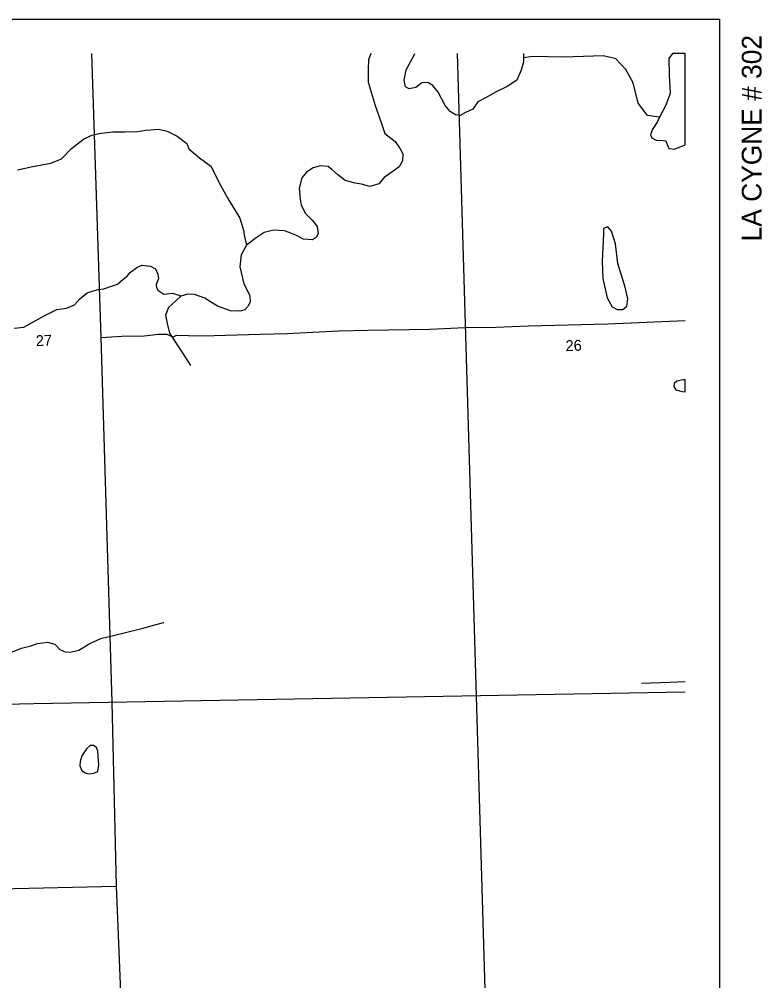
# Model space of a CAD drawing. Extents: x 173.82 to 178.28, y -9.52 to -5.6.
# Drawn here: x 176.735 to 177.758, y -6.92 to -5.597 of the extents above; entities that cross this region are included whole.
import ezdxf

# ---------------------------------------------------------------- set-up
doc = ezdxf.new("R2010")
doc.units = 0
for name, color, linetype in [('PL City Lakes', 7, 'Continuous'), ('PL City Local Roads', 7, 'Continuous'), ('PL City Map Border', 7, 'Continuous'), ('PL City Rivers', 7, 'Continuous'), ('PL City Section Lines', 7, 'Continuous'), ('PL City Tributaries', 7, 'Continuous')]:
    doc.layers.add(name, color=color, linetype=linetype)

msp = doc.modelspace()

# ---------------------------------------------------------------- linework, layer by layer
at = {"layer": 'PL City Lakes'}
msp.add_line((177.6519, -5.7699), (177.652, -5.7698), dxfattribs=at)
for points in [[(177.6347, -5.6446), (177.6297, -5.6513), (177.63, -5.6741), (177.6314, -5.6996), (177.625, -5.7164), (177.6168, -5.7319), (177.6138, -5.7389), (177.6066, -5.7495), (177.6046, -5.7564), (177.6064, -5.7605), (177.612, -5.7638), (177.6212, -5.7641), (177.6256, -5.7647), (177.6274, -5.7694), (177.6298, -5.7749), (177.6374, -5.776), (177.6519, -5.7699)], [(177.652, -5.7698), (177.652, -5.6446), (177.6347, -5.6446)], [(177.652, -6.0936), (177.6492, -6.0937), (177.6406, -6.0954), (177.6369, -6.0983), (177.6365, -6.1025), (177.6394, -6.1072), (177.6482, -6.1096), (177.652, -6.1099)], [(177.652, -6.1099), (177.652, -6.0936)]]:
    msp.add_lwpolyline(points, dxfattribs=at)
for points in [[(177.5399, -5.8926), (177.538, -5.9307), (177.5389, -5.9541), (177.5447, -5.9808), (177.5517, -5.993), (177.5583, -5.9969), (177.5665, -5.9966), (177.5717, -5.9923), (177.573, -5.9819), (177.5697, -5.9661), (177.5593, -5.9334), (177.5562, -5.9065), (177.5507, -5.8888), (177.5456, -5.8828), (177.5397, -5.8851)], [(176.8215, -6.611), (176.8191, -6.6187), (176.8188, -6.6249), (176.8217, -6.631), (176.8262, -6.6343), (176.8306, -6.6356), (176.8381, -6.6346), (176.8435, -6.6323), (176.8448, -6.6233), (176.8436, -6.6047), (176.8418, -6.5993), (176.8379, -6.5966), (176.833, -6.5968), (176.8282, -6.6011)]]:
    msp.add_lwpolyline(points, close=True, dxfattribs=at)
at = {"layer": 'PL City Local Roads'}
for points in [[(176.8483, -6.0352), (176.8352, -5.6446)], [(176.8483, -6.0352), (176.8768, -6.0334), (176.9074, -6.0327), (176.9273, -6.0305), (176.9386, -6.0305), (176.9447, -6.0334), (176.9478, -6.0342), (176.9521, -6.0321), (176.9683, -6.0323), (176.9876, -6.0327), (177.067, -6.0307), (177.1047, -6.0297), (177.1392, -6.028), (177.1755, -6.026), (177.2155, -6.0252), (177.3008, -6.0239), (177.3486, -6.0215), (177.3916, -6.0208), (177.4363, -6.019), (177.5455, -6.0163), (177.652, -6.0117)], [(176.8693, -6.7905), (176.8634, -6.5371), (176.8483, -6.0352)], [(176.1408, -6.8126), (176.1499, -6.8074), (176.1606, -6.8056), (176.1853, -6.8046), (176.2869, -6.8038), (176.3654, -6.8018), (176.8693, -6.7905)], [(176.8792, -7.0375), (176.8693, -6.7905)]]:
    msp.add_lwpolyline(points, dxfattribs=at)
at = {"layer": 'PL City Map Border'}
msp.add_lwpolyline([(173.8168, -9.4798), (173.8168, -5.5972), (177.6994, -5.5972), (177.6994, -9.4798), (173.8168, -9.4798)], dxfattribs=at)
at = {"layer": 'PL City Rivers'}
for points in [[(177.4295, -5.6446), (177.4296, -5.646), (177.4297, -5.6502)], [(177.652, -6.5091), (177.6309, -6.5098), (177.5922, -6.5115)]]:
    msp.add_lwpolyline(points, dxfattribs=at)
at = {"layer": 'PL City Section Lines'}
for points in [[(177.4178, -8.1434), (177.4088, -7.8897), (177.3963, -7.5756), (177.3887, -7.3312), (177.3852, -7.2048), (177.38, -7.041), (177.3385, -5.6446)], [(175.8597, -6.5646), (176.2882, -6.5505), (176.459, -6.5456), (176.7556, -6.5391), (177.652, -6.5228)]]:
    msp.add_lwpolyline(points, dxfattribs=at)
at = {"layer": 'PL City Tributaries'}
for points in [[(177.2192, -5.6446), (177.2163, -5.6529), (177.2157, -5.666), (177.2158, -5.684), (177.2256, -5.7161), (177.2341, -5.7406), (177.2389, -5.7543), (177.2529, -5.7655), (177.2598, -5.7756), (177.2633, -5.7824), (177.2631, -5.792), (177.2585, -5.8005), (177.25, -5.8063), (177.2378, -5.815), (177.2305, -5.8236), (177.2181, -5.8275), (177.2066, -5.8244), (177.1979, -5.8227), (177.1842, -5.819), (177.1736, -5.8111), (177.1657, -5.8038), (177.1607, -5.7998), (177.1503, -5.7988), (177.1401, -5.8019), (177.1311, -5.8078), (177.1243, -5.8156), (177.121, -5.8295), (177.122, -5.8447), (177.1234, -5.8529), (177.1293, -5.8644), (177.1388, -5.8737), (177.1457, -5.8825), (177.1471, -5.8921), (177.1445, -5.897), (177.1392, -5.9006), (177.1267, -5.8997), (177.1162, -5.8946), (177.1068, -5.8908), (177.1008, -5.8882), (177.0855, -5.8874), (177.0726, -5.8906), (177.0614, -5.8979), (177.0482, -5.908)], [(177.4297, -5.6502), (177.4294, -5.6557), (177.4265, -5.6675), (177.4205, -5.6809), (177.4072, -5.6896), (177.3912, -5.6978), (177.3789, -5.7044), (177.3667, -5.7111), (177.36, -5.721), (177.3498, -5.7255), (177.3424, -5.7299), (177.3358, -5.7287), (177.3286, -5.7242), (177.3218, -5.7161), (177.3119, -5.6978), (177.305, -5.6884), (177.2978, -5.6845), (177.2897, -5.6848), (177.2812, -5.6913), (177.2721, -5.693), (177.2671, -5.6904), (177.2651, -5.6809), (177.2679, -5.667), (177.2796, -5.6458), (177.2799, -5.6446)], [(177.6168, -5.7319), (177.6004, -5.7297), (177.5873, -5.7129), (177.5804, -5.6848), (177.5705, -5.6666), (177.5569, -5.6519), (177.5399, -5.6476), (177.4846, -5.6496), (177.4422, -5.6483), (177.4297, -5.6502)], [(176.7332, -5.8046), (176.7542, -5.7997), (176.7791, -5.7954), (176.7935, -5.7894), (176.8072, -5.7751), (176.8241, -5.7621), (176.8353, -5.7568), (176.845, -5.7544), (176.8645, -5.7523), (176.8813, -5.7524), (176.8982, -5.7518), (176.91, -5.75), (176.9274, -5.7487), (176.9389, -5.7511), (176.9527, -5.7582), (176.9661, -5.7681), (176.9691, -5.7756), (176.9837, -5.7881), (176.9993, -5.7993), (177.0127, -5.8258), (177.0226, -5.8441), (177.0393, -5.8711), (177.0442, -5.8875), (177.045, -5.8943), (177.0482, -5.908)], [(177.0482, -5.908), (177.0411, -5.9214), (177.039, -5.938), (177.0447, -5.9613), (177.0529, -5.9776), (177.0532, -5.9865), (177.0496, -5.9929), (177.0459, -5.9971), (177.0389, -5.9988), (177.0264, -5.9985), (177.0083, -5.9923), (176.9999, -5.987), (176.991, -5.9811), (176.9767, -5.9761), (176.9669, -5.9758), (176.9578, -5.9782)], [(176.7284, -6.0222), (176.742, -6.021), (176.7574, -6.0122), (176.7697, -6.0055), (176.7873, -5.9966), (176.8003, -5.9948), (176.8115, -5.9902), (176.8183, -5.9824), (176.8289, -5.9738), (176.8358, -5.9714), (176.8439, -5.9691), (176.852, -5.9681), (176.8612, -5.965), (176.8708, -5.9619), (176.8782, -5.9555), (176.8835, -5.9511), (176.8887, -5.9454), (176.8972, -5.9389), (176.9041, -5.9359), (176.9161, -5.9369), (176.9228, -5.9408), (176.9263, -5.9482), (176.9271, -5.9544), (176.9241, -5.9621), (176.9242, -5.9662), (176.926, -5.9703), (176.9343, -5.9755), (176.9462, -5.9744), (176.955, -5.9769), (176.9578, -5.9782)], [(176.9578, -5.9782), (176.951, -5.9846), (176.941, -5.9939), (176.937, -6.0044), (176.939, -6.0161), (176.9422, -6.0291), (176.9566, -6.0507), (176.9711, -6.0738)], [(176.7241, -6.4689), (176.7386, -6.4628), (176.7515, -6.4596), (176.7606, -6.4565), (176.7742, -6.4547), (176.7846, -6.4571), (176.7913, -6.4644), (176.7996, -6.4683), (176.8072, -6.468), (176.8175, -6.4656), (176.8324, -6.4561), (176.8479, -6.4493), (176.8651, -6.4452), (176.8856, -6.4404), (176.9044, -6.4356), (176.919, -6.4316), (176.934, -6.4276), (176.9344, -6.4275)]]:
    msp.add_lwpolyline(points, dxfattribs=at)

# ---------------------------------------------------------------- texts
at = {"layer": 'PL City Map Border'}
msp.add_text('LA CYGNE # 302', height=0.0271, rotation=90, dxfattribs=at).set_placement((177.7572, -5.9029))
at = {"layer": 'PL City Section Lines'}
for s, rotation, p in [('27', 2.0219, (176.7585, -6.0472)), ('26', 1.9988, (177.4877, -6.0541))]:
    msp.add_text(s, height=0.015, rotation=rotation, dxfattribs=at).set_placement(p)

doc.saveas('drawing.dxf')
